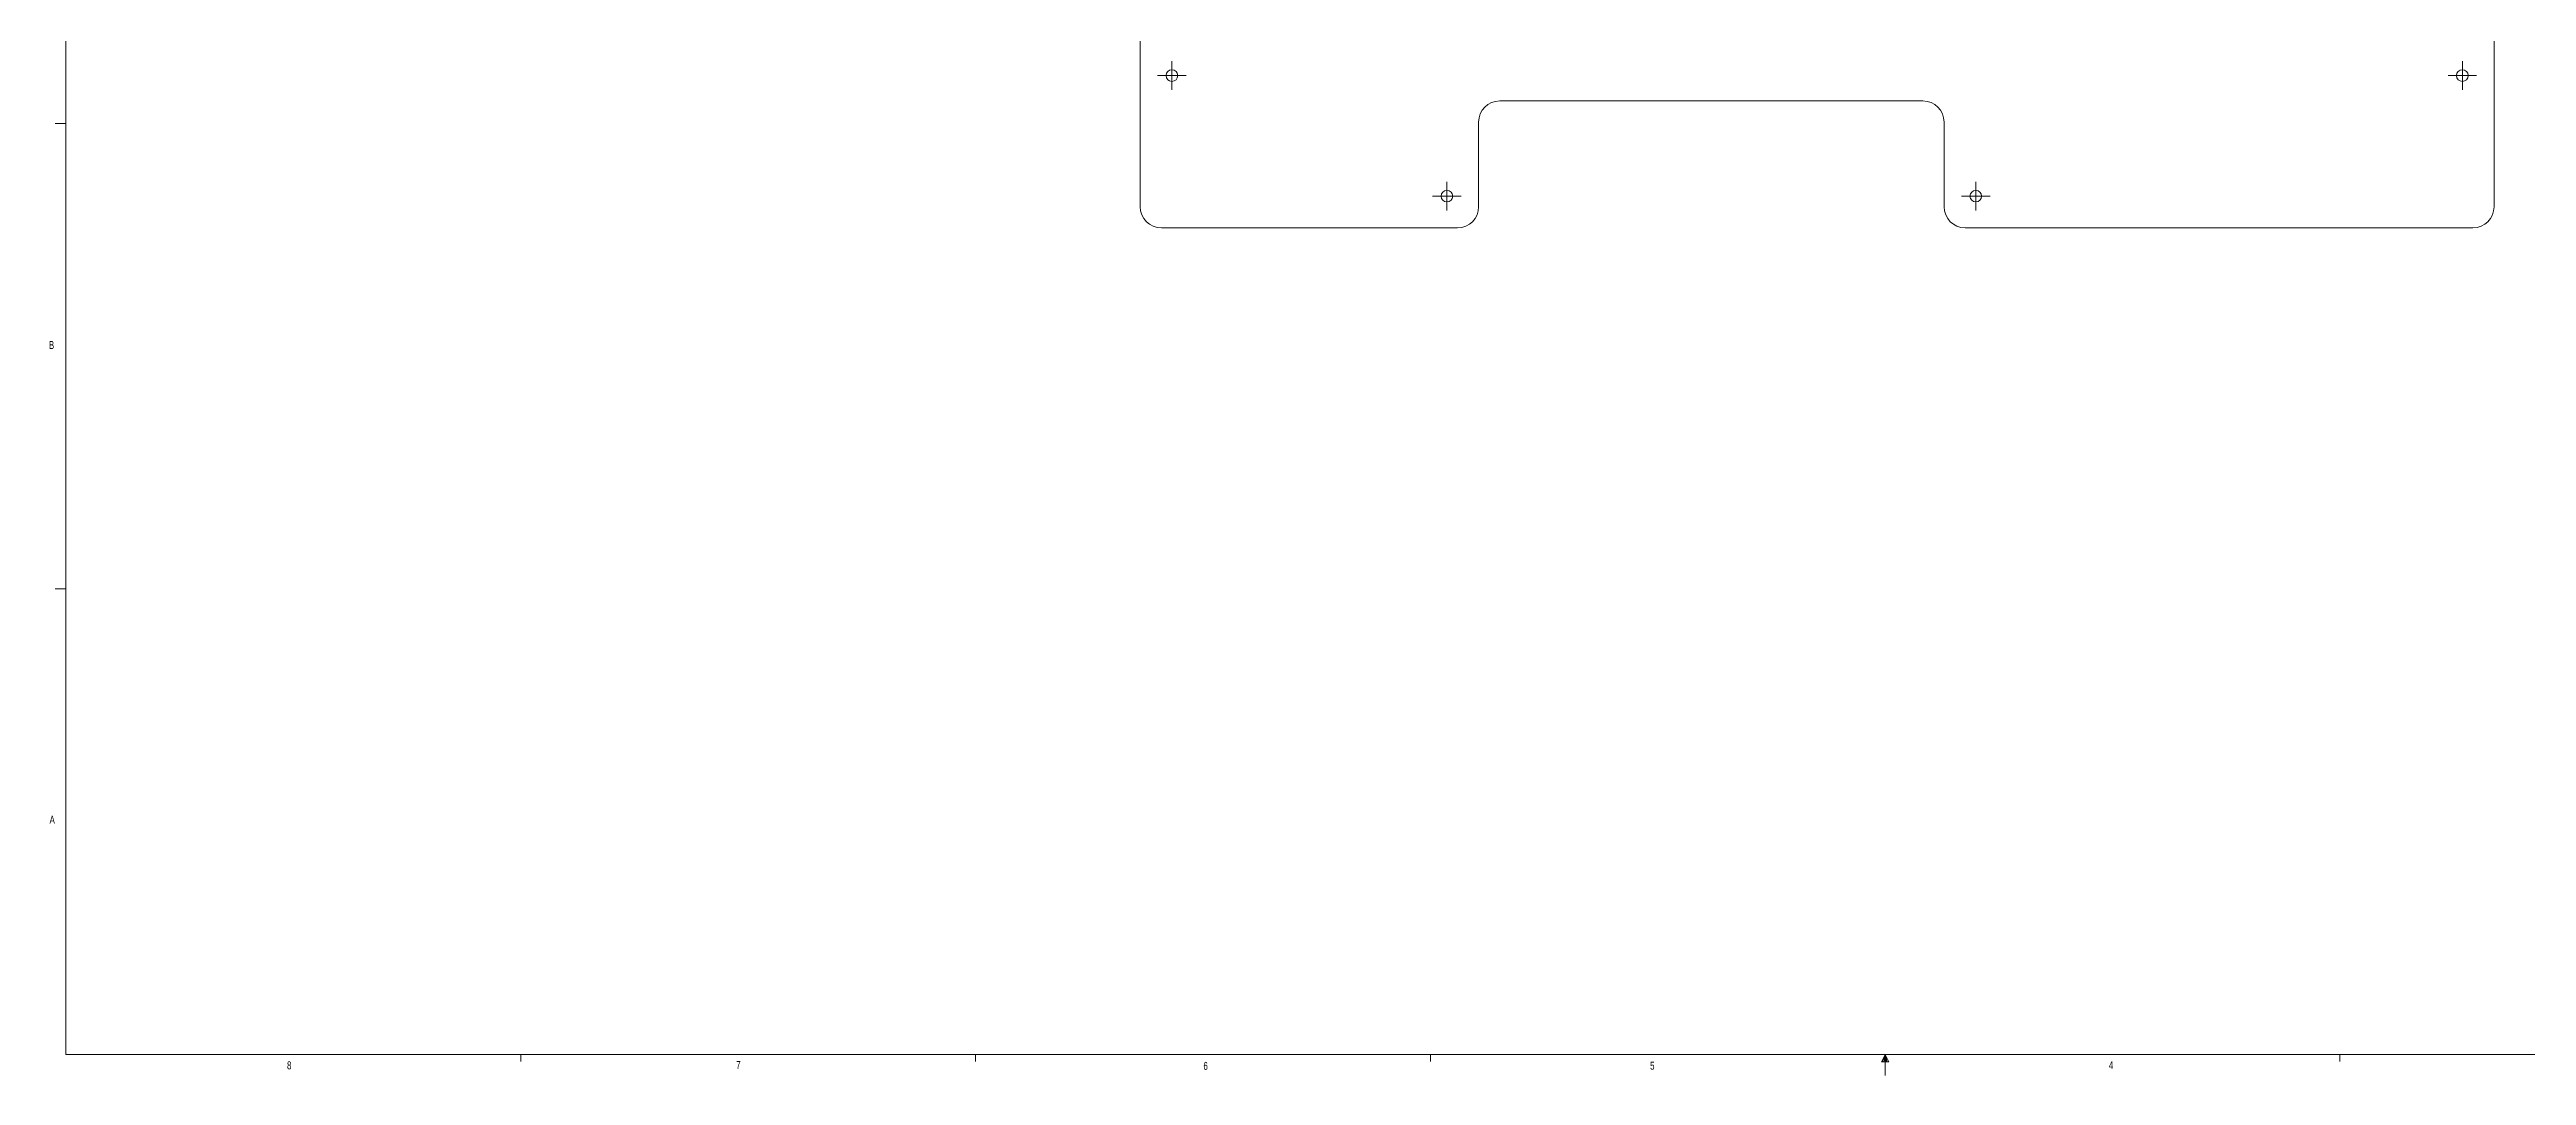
# Model space of a CAD drawing. Header units: inches. Extents: x 0.3 to 45.6, y 0.2 to 33.7.
# Drawn here: x 0.33 to 29.6, y 0.16 to 12.28 of the extents above; entities that cross this region are included whole.
import ezdxf

# ---------------------------------------------------------------- set-up
doc = ezdxf.new("R2010")
doc.units = ezdxf.units.IN
doc.header["$MEASUREMENT"] = 0
doc.styles.add('SLDTEXTSTYLE0', font='TXT', dxfattribs={"width": 0.75})

# ---------------------------------------------------------------- blocks, each defined once
blk = doc.blocks.new('SW_CENTERMARKSYMBOL_6')
at = {"color": 0, "linetype": 'Continuous', "lineweight": 0}
for p, q in [((-0.1, 0), (-0.169, 0)), ((0, 0), (-0.1, 0)), ((0, 0.1), (0, 0.169)), ((0, 0), (0, 0.1)), ((0, 0), (0, -0.1)), ((0, 0), (0.1, 0)), ((0.1, 0), (0.169, 0)), ((0, -0.1), (0, -0.169))]:
    blk.add_line(p, q, dxfattribs=at)
blk = doc.blocks.new('SW_CENTERMARKSYMBOL_7')
at = {"color": 0, "linetype": 'Continuous', "lineweight": 0}
for p, q in [((-0.1, 0), (-0.169, 0)), ((0, 0), (-0.1, 0)), ((0, 0.1), (0, 0.169)), ((0, 0), (0, 0.1)), ((0, 0), (0, -0.1)), ((0, 0), (0.1, 0)), ((0.1, 0), (0.169, 0)), ((0, -0.1), (0, -0.169))]:
    blk.add_line(p, q, dxfattribs=at)
blk = doc.blocks.new('SW_CENTERMARKSYMBOL_8')
at = {"color": 0, "linetype": 'Continuous', "lineweight": 0}
for p, q in [((-0.1, 0), (-0.169, 0)), ((0, 0), (-0.1, 0)), ((0, 0.1), (0, 0.169)), ((0, 0), (0, 0.1)), ((0, 0), (0, -0.1)), ((0, 0), (0.1, 0)), ((0.1, 0), (0.169, 0)), ((0, -0.1), (0, -0.169))]:
    blk.add_line(p, q, dxfattribs=at)
blk = doc.blocks.new('SW_CENTERMARKSYMBOL_9')
at = {"color": 0, "linetype": 'Continuous', "lineweight": 0}
for p, q in [((-0.1, 0), (-0.169, 0)), ((0, 0), (-0.1, 0)), ((0, 0.1), (0, 0.169)), ((0, 0), (0, 0.1)), ((0, 0), (0, -0.1)), ((0, 0), (0.1, 0)), ((0.1, 0), (0.169, 0)), ((0, -0.1), (0, -0.169))]:
    blk.add_line(p, q, dxfattribs=at)

msp = doc.modelspace()

# ---------------------------------------------------------------- linework, layer by layer
at = {"color": 7, "linetype": 'Continuous', "lineweight": 0}
for p, q in [((0.523, 33.411), (0.523, 0.411)), ((0.523, 11.411), (0.398, 11.411)), ((0.523, 5.911), (0.398, 5.911)), ((43.523, 0.411), (0.523, 0.411)), ((5.898, 0.411), (5.898, 0.326)), ((11.273, 0.411), (11.273, 0.326)), ((16.648, 0.411), (16.648, 0.326)), ((22.023, 0.411), (21.981, 0.325)), ((21.981, 0.325), (22.067, 0.325)), ((22.023, 0.411), (21.989, 0.325)), ((22.023, 0.411), (22.009, 0.325)), ((22.023, 0.411), (22.023, 0.163)), ((22.023, 0.411), (22.067, 0.325)), ((22.023, 0.411), (22.046, 0.325)), ((22.023, 0.411), (22.036, 0.325)), ((27.398, 0.411), (27.398, 0.326))]:
    msp.add_line(p, q, dxfattribs=at)
at = {"color": 7, "linetype": 'Continuous', "lineweight": 15}
for p, q in [((13.219, 15.877), (13.219, 10.427)), ((29.219, 10.427), (29.219, 15.877)), ((17.219, 10.427), (17.219, 11.427)), ((17.469, 11.677), (22.469, 11.677)), ((22.719, 11.427), (22.719, 10.427)), ((13.469, 10.177), (16.969, 10.177)), ((22.969, 10.177), (28.969, 10.177))]:
    msp.add_line(p, q, dxfattribs=at)
for centre in [(13.594, 11.977), (28.844, 11.977), (16.844, 10.552), (23.094, 10.552)]:
    msp.add_circle(centre, 0.0689, dxfattribs=at)
for centre, start, end in [((17.469, 11.427), 90, 180), ((22.469, 11.427), 0, 90), ((13.469, 10.427), 180, 270), ((16.969, 10.427), 270, 0), ((22.969, 10.427), 180, 270), ((28.969, 10.427), 270, 0)]:
    msp.add_arc(centre, 0.25, start, end, dxfattribs=at)

# ---------------------------------------------------------------- block references
at = {"color": 7, "linetype": 'Continuous', "lineweight": 0}
for name, p in [('SW_CENTERMARKSYMBOL_6', (13.594, 11.977)), ('SW_CENTERMARKSYMBOL_9', (28.844, 11.977)), ('SW_CENTERMARKSYMBOL_7', (16.844, 10.552)), ('SW_CENTERMARKSYMBOL_8', (23.094, 10.552))]:
    msp.add_blockref(name, p, dxfattribs=at)

# ---------------------------------------------------------------- texts
at = {"color": 7, "linetype": 'Continuous', "lineweight": 0, "char_height": 0.0938, "attachment_point": 1, "style": 'SLDTEXTSTYLE0'}
for s, insert in [('B', (0.322, 8.84)), ('A', (0.33, 3.231)), ('8', (3.136, 0.329)), ('7', (8.444, 0.332)), ('6', (13.966, 0.323)), ('5', (19.245, 0.325)), ('4', (24.667, 0.331))]:
    msp.add_mtext(s, dxfattribs=dict(at, insert=insert))

doc.saveas('drawing.dxf')
